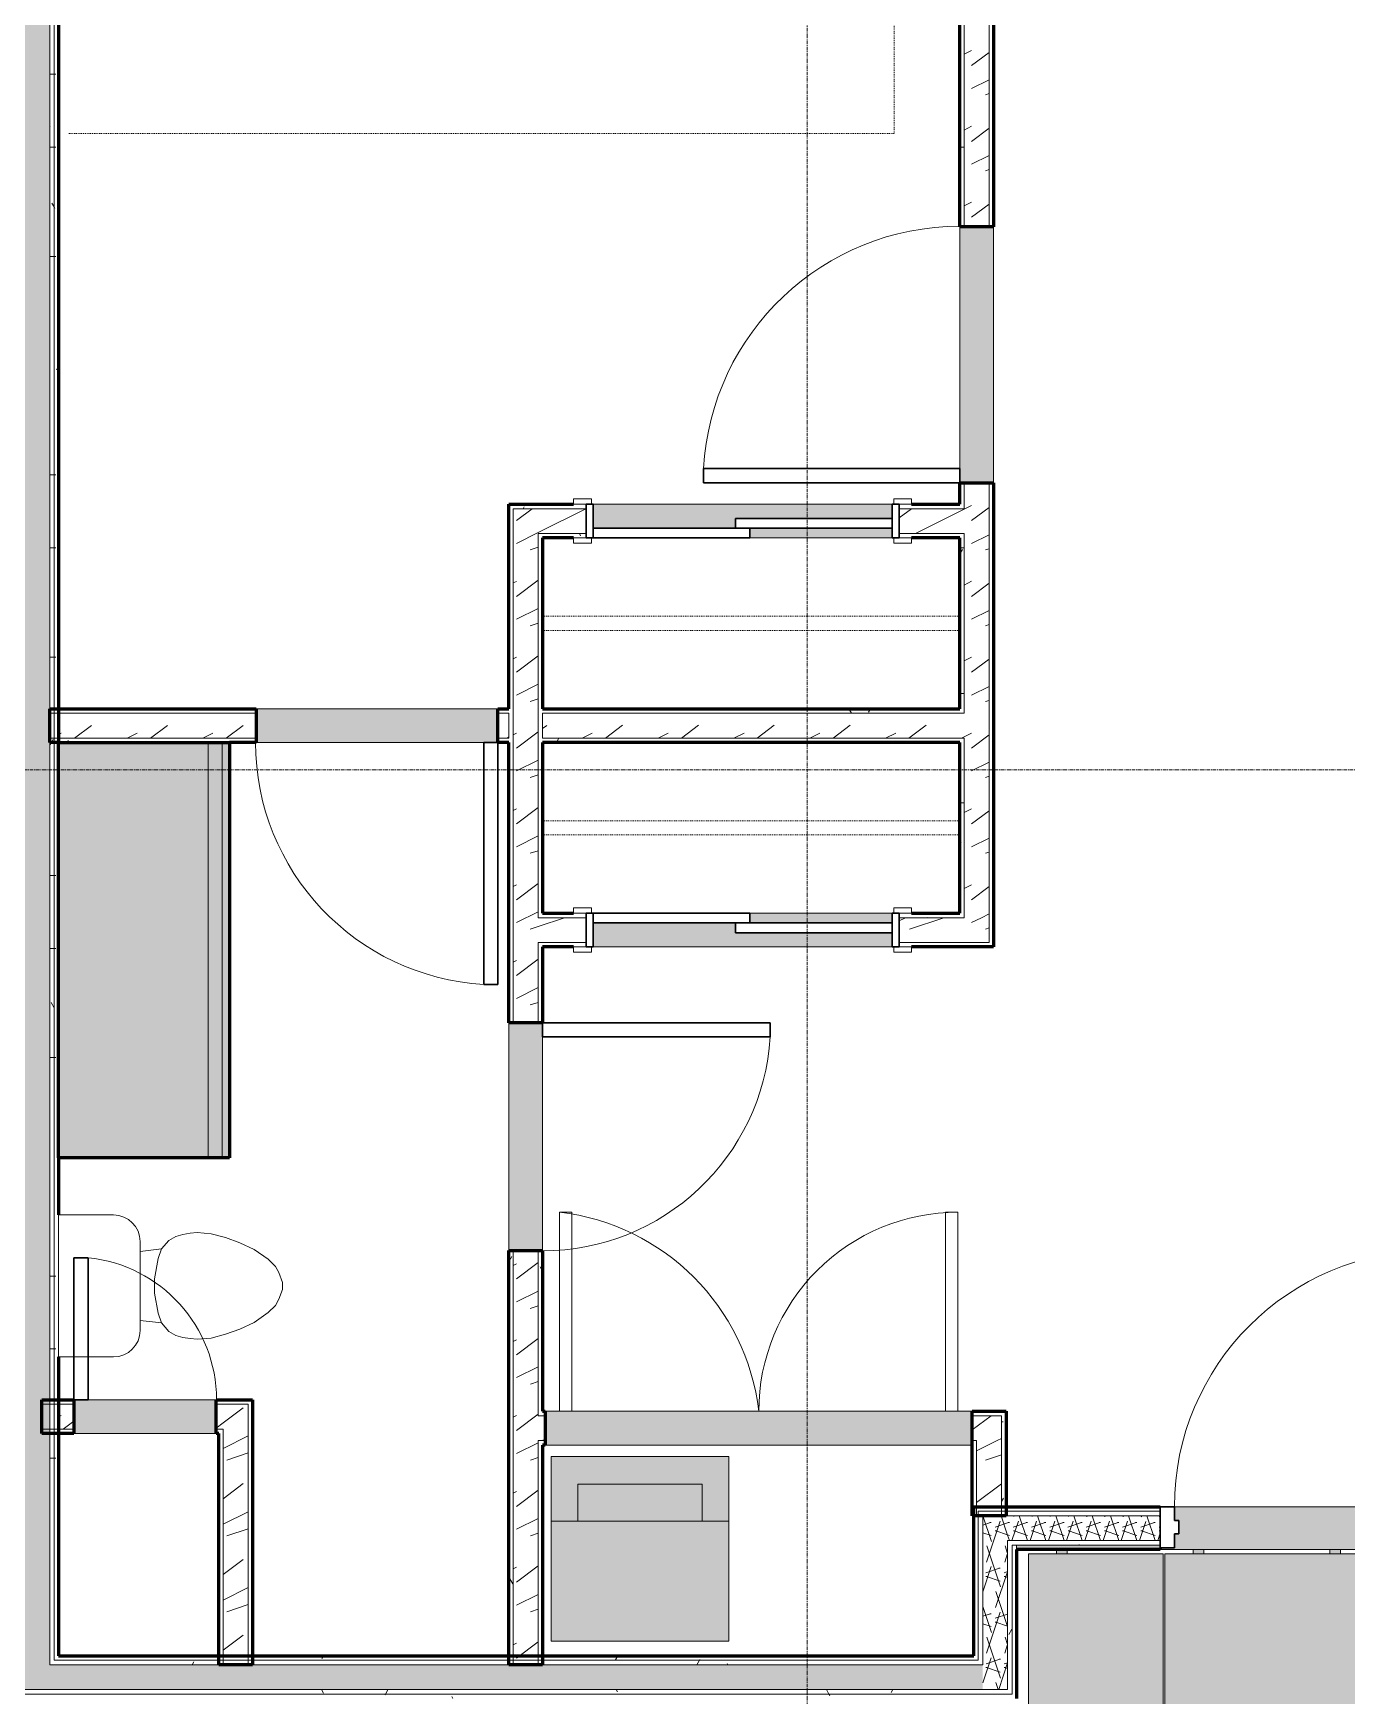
# Model space of a CAD drawing. Header units: inches. Extents: x -4061 to -1937, y 10959 to 12323.
# Drawn here: x -2936.1 to -2751.5, y 11717 to 11950.7 of the extents above; entities that cross this region are included whole.
import ezdxf

# ---------------------------------------------------------------- set-up
doc = ezdxf.new("R2010")
doc.units = ezdxf.units.IN
doc.header["$MEASUREMENT"] = 0
doc.linetypes.add('Dash', pattern=[0.25, 0.125, -0.125])
doc.linetypes.add('Grid Line 1_2_', pattern=[0.875, 0.5, -0.125, 0.125, -0.125])
for name, color, linetype, lineweight in [('0-1', 7, 'Continuous', 5), ('0-2', 250, 'Continuous', 9), ('A-CLNG', 13, 'Continuous', 18), ('A-CLNG-2', 13, 'Continuous', 5), ('A-DOOR', 31, 'Continuous', 18), ('A-DOOR-1', 250, 'Continuous', 9), ('A-DOOR-2', 50, 'Continuous', 30), ('A-DOOR-7', 31, 'Continuous', 30), ('A-DOOR-8', 31, 'Continuous', 9), ('A-DOOR-FRAM', 31, 'Continuous', 30), ('A-DOOR-FRAM-1', 50, 'Continuous', 30), ('A-WALL', 113, 'Continuous', 18), ('A-WALL-1', 8, 'Continuous', 5), ('A-WALL-2', 10, 'Continuous', 60), ('A-WALL-3', 7, 'Continuous', 18), ('A-WALL-PATT-1', 250, 'Continuous', 9), ('A-WALL-PATT-2', 55, 'Continuous', 9), ('A-WALL-PATT-6', 111, 'Continuous', 9), ('I-FURN-1', 250, 'Continuous', 9), ('I-FURN-HDLN-1', 250, 'Dash', 9), ('I-WALL', 2, 'Continuous', 18), ('I-WALL-1', 2, 'Continuous', 5), ('I-WALL-2', 2, 'Continuous', 60), ('P-SANR-FIXT-2', 250, 'Continuous', 9), ('P-SANR-FIXT-3', 53, 'Continuous', 9), ('Q-CASE-1', 53, 'Continuous', 9), ('Q-CASE-2', 10, 'Continuous', 60), ('Q-CASE-3', 250, 'Continuous', 9), ('Q-CASE-HDLN-1', 250, 'Dash', 9), ('S-BEAM', 12, 'Continuous', 9), ('S-GRID-1', 1, 'Grid Line 1_2_', 9)]:
    doc.layers.add(name, color=color, linetype=linetype, lineweight=lineweight)
pattern_1 = [(0, (0, 0), (20.48, 5.12), [0.845, -14.515, 0.845, -14.515, -81.92]), (0, (0, 0), (20.48, 5.12), [-30.72, 0.845, -29.875, 0.845, -14.515, -35.84]), (0, (0, 0), (20.48, 5.12), [-76.8, 0.845, -9.395, 0.845, -24.755]), (120, (7.68, 2.56), (-14.67405, 15.1762003), [0.845, -14.515, 0.845, -14.515, -81.92]), (120, (7.68, 2.56), (-14.67405, 15.1762003), [-30.72, 0.845, -29.875, 0.845, -14.515, -35.84]), (120, (7.68, 2.56), (-14.67405, 15.1762003), [-76.8, 0.845, -9.395, 0.845, -24.755]), (240, (10.24, 12.8), (-5.80595, -20.2962003), [0.845, -14.515, 0.845, -14.515, -81.92]), (240, (10.24, 12.8), (-5.80595, -20.2962003), [-30.72, 0.845, -29.875, 0.845, -14.515, -35.84]), (240, (10.24, 12.8), (-5.80595, -20.2962003), [-76.8, 0.845, -9.395, 0.845, -24.755])]
pattern_2 = [(216.87, (4.265, 10.662), (31.9871619, 21.32545714), [5.331, -47.981]), (206.565, (10.662, 7.464), (-10.662476, -10.6620098), [11.921, -11.921]), (198.435, (10.662, 2.132), (-21.32449365, -10.6625869), [6.744, -26.974])]
pattern_3 = [(161.57, (0.32, 0.32), (-2.560496185, -0.000537386), [0, -18.214, 2.022, 0]), (18.43, (-0.32, 0.32), (-2.560496185, 0.000537386), [0, -18.214, 2.022, 0]), (108.43, (0.32, 0.32), (1.27922091, -6.400876726), [6.07, -14.166]), (71.57, (-0.32, 0.32), (1.27922091, 6.400876726), [6.07, -14.166])]

# ---------------------------------------------------------------- blocks, each defined once
blk = doc.blocks.new('Single-Flush - 32_ x 84_-1372863-ENLARGED RCP - 2ND FLOOR PLAN - EAST')
at = {"layer": 'A-DOOR-1'}
blk.add_arc((16, -2.37), 32.07, 180, 266.4241, dxfattribs=at)
at = {"layer": 'A-DOOR-2'}
for p, q in [((14, -2.37), (14, -34.38)), ((16, -2.37), (14, -2.37)), ((16, -2.37), (16, -34.38)), ((16, -34.38), (14, -34.38))]:
    blk.add_line(p, q, dxfattribs=at)
blk = doc.blocks.new('Single-Flush - 36_ x 84_-1372824-ENLARGED RCP - 2ND FLOOR PLAN - EAST')
at = {"layer": 'A-DOOR-1'}
blk.add_arc((18, -2.37), 36.07, 180, 266.8211, dxfattribs=at)
at = {"layer": 'A-DOOR-2'}
for p, q in [((16, -2.37), (16, -38.39)), ((18, -2.37), (16, -2.37)), ((18, -2.37), (18, -38.39)), ((18, -38.39), (16, -38.39))]:
    blk.add_line(p, q, dxfattribs=at)
blk = doc.blocks.new('FOLDING_SLIDING CLOSET - 42_ x 80_-1372841-ENLARGED RCP - 2ND FLOOR PLAN - EAST')
at = {"layer": 'A-DOOR-1'}
for p, q in [((-23.75, 3.25), (-21.25, 3.25)), ((-23.75, 2.5), (-23.75, 3.25)), ((-21.25, 2.5), (-23.75, 2.5)), ((-21.25, 3.25), (-21.25, 2.5)), ((21.25, 3.25), (23.75, 3.25)), ((21.25, 2.5), (21.25, 3.25)), ((23.75, 2.5), (21.25, 2.5)), ((23.75, 3.25), (23.75, 2.5)), ((-23.75, -2.25), (-21.25, -2.25)), ((-23.75, -3), (-23.75, -2.25)), ((-21.25, -2.25), (-21.25, -3)), ((21.25, -2.25), (23.75, -2.25)), ((21.25, -3), (21.25, -2.25)), ((23.75, -2.25), (23.75, -3)), ((-21.25, -3), (-23.75, -3)), ((23.75, -3), (21.25, -3))]:
    blk.add_line(p, q, dxfattribs=at)
at = {"layer": 'A-DOOR-2'}
for p, q in [((-1, 0.5), (21, 0.5)), ((-1, -0.88), (-1, 0.5)), ((21, 0.5), (21, -0.88)), ((-21, -0.88), (1, -0.88)), ((-21, -2.25), (-21, -0.88)), ((1, -2.25), (-21, -2.25)), ((21, -0.88), (-1, -0.88)), ((1, -0.88), (1, -2.25))]:
    blk.add_line(p, q, dxfattribs=at)
at = {"layer": 'A-DOOR-FRAM-1'}
for p, q in [((-22, 2.5), (-21, 2.5)), ((-22, -2.25), (-22, 2.5)), ((-21, 2.5), (-21, -2.25)), ((21, 2.5), (22, 2.5)), ((21, -2.25), (21, 2.5)), ((22, 2.5), (22, -2.25)), ((-21, -2.25), (-22, -2.25)), ((22, -2.25), (21, -2.25))]:
    blk.add_line(p, q, dxfattribs=at)
blk = doc.blocks.new('OD_CW_Closet - OD_CW_Closet-2123065-ENLARGED RCP - 2ND FLOOR PLAN - EAST')
at = {"layer": 'Q-CASE-HDLN-1'}
for p, q in [((30.25, 24), (10.25, 24)), ((0.74, 13), (59.38, 13)), ((0.74, 11), (59.38, 11))]:
    blk.add_line(p, q, dxfattribs=at)
blk = doc.blocks.new('OD_CW_Closet - OD_CW_Closet-V8-ENLARGED RCP - 2ND FLOOR PLAN - EAST')
at = {"layer": 'Q-CASE-HDLN-1'}
for p, q in [((0.74, 13), (59.38, 13)), ((0.74, 11), (59.38, 11)), ((10.25, 0), (30.25, 0))]:
    blk.add_line(p, q, dxfattribs=at)
blk = doc.blocks.new('FOLDING_SLIDING CLOSET - 42_ x 80_-1372832-ENLARGED RCP - 2ND FLOOR PLAN - EAST')
at = {"layer": 'A-DOOR-1'}
for p, q in [((-21.25, 3), (-23.75, 3)), ((-23.75, 3), (-23.75, 2.25)), ((-21.25, 2.25), (-21.25, 3)), ((23.75, 3), (21.25, 3)), ((21.25, 3), (21.25, 2.25)), ((23.75, 2.25), (23.75, 3)), ((-23.75, 2.25), (-21.25, 2.25)), ((21.25, 2.25), (23.75, 2.25)), ((-21.25, -2.5), (-23.75, -2.5)), ((-23.75, -2.5), (-23.75, -3.25)), ((-23.75, -3.25), (-21.25, -3.25)), ((-21.25, -3.25), (-21.25, -2.5)), ((23.75, -2.5), (21.25, -2.5)), ((21.25, -2.5), (21.25, -3.25)), ((21.25, -3.25), (23.75, -3.25)), ((23.75, -3.25), (23.75, -2.5))]:
    blk.add_line(p, q, dxfattribs=at)
at = {"layer": 'A-DOOR-2'}
for p, q in [((1, 2.25), (-21, 2.25)), ((-21, 2.25), (-21, 0.88)), ((-21, 0.88), (1, 0.88)), ((21, 0.88), (-1, 0.88)), ((-1, 0.88), (-1, -0.5)), ((1, 0.88), (1, 2.25)), ((21, -0.5), (21, 0.88)), ((-1, -0.5), (21, -0.5))]:
    blk.add_line(p, q, dxfattribs=at)
at = {"layer": 'A-DOOR-FRAM-1'}
for p, q in [((-21, 2.25), (-22, 2.25)), ((-22, 2.25), (-22, -2.5)), ((-21, -2.5), (-21, 2.25)), ((21, 2.25), (21, -2.5)), ((22, 2.25), (21, 2.25)), ((22, -2.5), (22, 2.25)), ((-22, -2.5), (-21, -2.5)), ((21, -2.5), (22, -2.5))]:
    blk.add_line(p, q, dxfattribs=at)
blk = doc.blocks.new('Bed-Standard - King 78_ x 80_-1242963-ENLARGED RCP - 2ND FLOOR PLAN - EAST')
at = {"layer": 'I-FURN-1'}
for p, q in [((49.69, 38.2), (-28.31, 38.2)), ((-28.31, 38.2), (-28.31, -41.8)), ((49.69, -41.8), (49.69, 38.2)), ((-25.31, 36.2), (-25.31, 24.2)), ((-25.31, 36.2), (46.69, 36.2)), ((46.69, 36.2), (46.69, 24.2)), ((49.69, 24.2), (-28.31, 17.63)), ((-25.31, 24.2), (46.69, 24.2)), ((-28.31, -41.8), (49.69, -41.8))]:
    blk.add_line(p, q, dxfattribs=at)
at = {"layer": 'I-FURN-HDLN-1'}
for p, q in [((-64.31, 38.2), (-64.31, -77.8)), ((73.69, -77.8), (73.69, 38.2)), ((-64.31, -77.8), (73.69, -77.8))]:
    blk.add_line(p, q, dxfattribs=at)
blk = doc.blocks.new('Stacked Washer and Dryer - 26_x25_ - Private-1352637-ENLARGED RCP - 2ND FLOOR PLAN - EAST')
at = {"layer": 'P-SANR-FIXT-3'}
blk.add_hatch(color=256, dxfattribs=at).paths.add_polyline_path([(0, 12.5), (0, -12.5), (26, -12.5), (26, 12.5)], flags=0)
at = {"layer": 'P-SANR-FIXT-2'}
for p, q in [((26, 12.5), (0, 12.5)), ((0, -12.5), (0, 12.5)), ((16.90625, 12.5), (16.90625, -12.5)), ((26, 12.5), (26, -12.5)), ((16.90625, 8.75), (22.09375, 8.75)), ((22.09375, 8.75), (22.09375, -8.75)), ((22.09375, -8.75), (16.90625, -8.75)), ((0, -12.5), (26, -12.5))]:
    blk.add_line(p, q, dxfattribs=at)
blk = doc.blocks.new('Flush-Double-Door-Adj_swing-w_handle_2100 - 2_-4_ x 7_-0_-2083298-ENLARGED RCP - 2ND FLOOR PLAN - EAST')
at = {"layer": 'A-DOOR-1'}
for p, q in [((-26.25, -2.37), (-28, -2.37)), ((-28, -2.37), (-28, -30.37)), ((-26.25, -30.37), (-26.25, -2.37)), ((26.25, -2.37), (28, -2.37)), ((26.25, -30.37), (26.25, -2.37)), ((28, -2.37), (28, -30.37)), ((-28, -30.37), (-26.25, -30.37)), ((28, -30.37), (26.25, -30.37))]:
    blk.add_line(p, q, dxfattribs=at)
for centre, radius, start, end in [((-28, -2.37), 28, 270, 0), ((31.72, 1.35), 31.94, 186.6904, 263.3096)]:
    blk.add_arc(centre, radius, start, end, dxfattribs=at)
blk = doc.blocks.new('Toilet-Domestic-3D - Toilet-Domestic-3D-1372870-ENLARGED RCP - 2ND FLOOR PLAN - EAST')
at = {"layer": 'P-SANR-FIXT-2'}
for p, q in [((-1.87, 11.5), (-0.5, 12)), ((-0.5, 12), (0.5, 12)), ((0.5, 12), (1.87, 11.5)), ((-5.13, 8), (-3.74, 10)), ((-3.74, 10), (-2.74, 11)), ((-2.74, 11), (-1.87, 11.5)), ((1.87, 11.5), (2.74, 11)), ((2.74, 11), (3.74, 10)), ((3.74, 10), (5.13, 8)), ((-6.06, 6), (-5.13, 8)), ((5.13, 8), (6.06, 6)), ((-6.79, 4), (-6.06, 6)), ((6.06, 6), (6.79, 4)), ((-7.33, 1.99), (-6.79, 4)), ((6.79, 4), (7.33, 1.99)), ((-7.5, 0), (-7.33, 1.99)), ((7.33, 1.99), (7.5, 0)), ((-7.41, -1), (-7.5, 0)), ((-7.24, -2), (-7.41, -1)), ((-6.97, -3), (-7.24, -2)), ((7.24, -2), (6.97, -3)), ((7.41, -1), (7.24, -2)), ((7.5, 0), (7.41, -1)), ((-6.4, -4), (-6.97, -3)), ((-5.21, -5), (-6.4, -4)), ((6.4, -4), (5.21, -5)), ((6.97, -3), (6.4, -4)), ((-3.84, -5.5), (-5.21, -5)), ((-4.86, -8.02), (-5.21, -5)), ((-1, -6), (-3.84, -5.5)), ((1, -6), (-1, -6)), ((3.84, -5.5), (1, -6)), ((5.21, -5), (3.84, -5.5)), ((4.86, -8.02), (5.21, -5)), ((6.25, -8.02), (-6.25, -8.02)), ((-9.98, -11.75), (-9.98, -19.48)), ((9.98, -19.48), (9.98, -11.75)), ((-9.98, -19.48), (9.98, -19.48))]:
    blk.add_line(p, q, dxfattribs=at)
for centre, start, end in [((-6.25, -11.75), 90, 180), ((6.25, -11.75), 0, 90)]:
    blk.add_arc(centre, 3.73, start, end, dxfattribs=at)
blk = doc.blocks.new('OD_CW_Base Cabinet - OD_CW_Base Cabinet-1913600-ENLARGED RCP - 2ND FLOOR PLAN - EAST')
at = {"layer": 'Q-CASE-1'}
for points in [[(3.78, -1), (59.14, -1), (59.14, 0), (0.74, 0), (0.74, -1), (0.99, -1)], [(23.98, -3), (59.14, -3), (59.14, -1), (0.74, -1), (0.74, -3), (8.65, -3)], [(59.14, -24), (59.14, -3), (0.74, -3), (0.74, -24), (54.64, -24)]]:
    blk.add_hatch(color=256, dxfattribs=at).paths.add_polyline_path(points, flags=0)
at = {"layer": 'Q-CASE-2'}
for p, q in [((0.74, -24), (0.74, 0)), ((0.74, 0), (59.14, 0)), ((59.14, 0), (59.14, -24)), ((59.14, -24), (0.74, -24))]:
    blk.add_line(p, q, dxfattribs=at)
at = {"layer": 'Q-CASE-3'}
for p, q in [((0.74, 0), (0.74, -1)), ((59.14, 0), (0.74, 0)), ((59.14, -1), (0.74, -1)), ((0.74, -1), (0.74, -3)), ((59.14, -1), (0.74, -1)), ((59.14, -1), (59.14, 0)), ((59.14, -3), (59.14, -1)), ((0.74, -3), (0.74, -24)), ((59.14, -3), (0.74, -3)), ((59.14, -24), (59.14, -3)), ((59.14, -24), (0.74, -24))]:
    blk.add_line(p, q, dxfattribs=at)
blk = doc.blocks.new('Single-Flush - CLOSET-1720256-ENLARGED RCP - 2ND FLOOR PLAN - EAST')
at = {"layer": 'A-DOOR-1'}
blk.add_arc((10, -2.37), 20.07, 180, 264.2799, dxfattribs=at)
at = {"layer": 'A-DOOR-2'}
for p, q in [((8, -2.37), (8, -22.34)), ((10, -2.37), (8, -2.37)), ((10, -2.37), (10, -22.34)), ((10, -22.34), (8, -22.34))]:
    blk.add_line(p, q, dxfattribs=at)
blk = doc.blocks.new('Single-Flush - 34_ x 84_-1372834-ENLARGED RCP - 2ND FLOOR PLAN - EAST')
at = {"layer": 'A-DOOR-1'}
blk.add_arc((17, -2.37), 34.07, 180, 266.6343, dxfattribs=at)
at = {"layer": 'A-DOOR-2'}
for p, q in [((15, -2.37), (15, -36.38)), ((17, -2.37), (15, -2.37)), ((17, -2.37), (17, -36.38)), ((17, -36.38), (15, -36.38))]:
    blk.add_line(p, q, dxfattribs=at)
blk = doc.blocks.new('CTR - 1st Phase - Unit Layouts_rvt-1-ENLARGED RCP - 2ND FLOOR PLAN - EAST')
at = {"layer": 'A-WALL-1'}
for points in [[(-2801.12, 11887.54), (-2801.12, 11923.54), (-2805.87, 11923.54), (-2805.87, 11887.54), (-2801.75, 11887.54)], [(-2870.77, 11851.04), (-2870.77, 11855.79), (-2904.77, 11855.79), (-2904.77, 11851.04), (-2890.38, 11851.04)], [(-2869.26, 11779.64), (-2864.51, 11779.64), (-2864.51, 11811.64), (-2869.26, 11811.64), (-2869.26, 11783.79)], [(-2910.39, 11753.89), (-2910.39, 11758.64), (-2930.39, 11758.64), (-2930.39, 11753.89), (-2910.45, 11753.89)], [(-2864.12, 11752.26), (-2804.12, 11752.26), (-2804.12, 11757.01), (-2864.12, 11757.01), (-2864.12, 11752.89)]]:
    blk.add_hatch(color=256, dxfattribs=at).paths.add_polyline_path(points, flags=0)
h = blk.add_hatch(color=256, dxfattribs=at)
h.paths.add_polyline_path([(-2835.39, 11879.79), (-2815.39, 11879.79), (-2815.39, 11881.16), (-2835.39, 11881.16)], flags=0)
h.paths.add_polyline_path([(-2857.39, 11881.16), (-2837.39, 11881.16), (-2837.39, 11882.54), (-2815.39, 11882.54), (-2815.39, 11884.54), (-2857.39, 11884.54)], flags=0)
h = blk.add_hatch(color=256, dxfattribs=at)
h.paths.add_polyline_path([(-2815.39, 11822.29), (-2815.39, 11824.29), (-2837.39, 11824.29), (-2837.39, 11825.66), (-2857.39, 11825.66), (-2857.39, 11822.29)], flags=0)
h.paths.add_polyline_path([(-2815.39, 11825.66), (-2815.39, 11827.04), (-2835.39, 11827.04), (-2835.39, 11825.66)], flags=0)
at = {"layer": 'A-WALL-PATT-1'}
h = blk.add_hatch(dxfattribs=at)
h.set_pattern_fill('FP_1', color=256, style=0, pattern_type=2)
h.set_pattern_definition(pattern_1)
h.paths.add_polyline_path([(-2805.25, 11827.04), (-2805.25, 11851.66), (-2805.87, 11851.66), (-2805.87, 11827.04)], flags=0)
h.paths.add_polyline_path([(-2805.87, 11855.16), (-2805.25, 11855.16), (-2805.25, 11880.41), (-2805.87, 11880.41), (-2805.87, 11855.79)], flags=0)
h.paths.add_polyline_path([(-2805.25, 11883.91), (-2805.25, 11887.54), (-2805.87, 11887.54), (-2805.87, 11883.91)], flags=0)
h.paths.add_polyline_path([(-2805.25, 11923.54), (-2805.25, 12110.34), (-2805.87, 12110.34), (-2805.87, 11923.54)], flags=0)
h = blk.add_hatch(dxfattribs=at)
h.set_pattern_fill('FP_1', color=256, style=0, pattern_type=2)
h.set_pattern_definition(pattern_1)
h.paths.add_polyline_path([(-2801.12, 11822.91), (-2801.12, 11887.54), (-2801.75, 11887.54), (-2801.75, 11822.91)], flags=0)
h.paths.add_polyline_path([(-2801.12, 11923.54), (-2801.12, 12110.34), (-2801.75, 12110.34), (-2801.75, 11923.54)], flags=0)
h = blk.add_hatch(dxfattribs=at)
h.set_pattern_fill('FP_1', color=256, style=0, pattern_type=2)
h.set_pattern_definition(pattern_1)
h.paths.add_polyline_path([(-2869.25, 11722.64), (-2868.64, 11722.64), (-2868.64, 11779.64), (-2869.26, 11779.64), (-2869.26, 11722.64)], flags=0)
h.paths.add_polyline_path([(-2868.64, 11811.64), (-2868.64, 11884.54), (-2869.26, 11884.54), (-2869.26, 11811.64)], flags=0)
h = blk.add_hatch(dxfattribs=at)
h.set_pattern_fill('FP_1', color=256, style=0, pattern_type=2)
h.set_pattern_definition(pattern_1)
h.paths.add_polyline_path([(-2814.39, 11883.91), (-2805.87, 11883.91), (-2805.87, 11884.54), (-2814.39, 11884.54)], flags=0)
h.paths.add_polyline_path([(-2858.39, 11883.91), (-2858.39, 11884.54), (-2868.64, 11884.54), (-2868.64, 11883.91), (-2859.73, 11883.91)], flags=0)
h = blk.add_hatch(dxfattribs=at)
h.set_pattern_fill('FP_1', color=256, style=0, pattern_type=2)
h.set_pattern_definition(pattern_1)
h.paths.add_polyline_path([(-2865.11, 11722.64), (-2864.51, 11722.64), (-2864.51, 11752.89), (-2865.14, 11752.89), (-2865.14, 11722.64)], flags=0)
h.paths.add_polyline_path([(-2864.51, 11756.39), (-2864.51, 11779.64), (-2865.14, 11779.64), (-2865.14, 11756.39)], flags=0)
h.paths.add_polyline_path([(-2865.14, 11811.64), (-2864.51, 11811.64), (-2864.51, 11822.91), (-2865.14, 11822.91), (-2865.14, 11812.45)], flags=0)
h.paths.add_polyline_path([(-2865.14, 11826.41), (-2864.51, 11826.41), (-2864.51, 11880.41), (-2865.14, 11880.41), (-2865.14, 11850.04)], flags=0)
h = blk.add_hatch(dxfattribs=at)
h.set_pattern_fill('FP_1', color=256, style=0, pattern_type=2)
h.set_pattern_definition(pattern_1)
h.paths.add_polyline_path([(-2814.39, 11879.79), (-2805.87, 11879.79), (-2805.89, 11880.41), (-2814.39, 11880.41)], flags=0)
h.paths.add_polyline_path([(-2859.73, 11879.79), (-2858.39, 11879.79), (-2858.39, 11880.41), (-2864.51, 11880.41), (-2864.51, 11879.79), (-2860.14, 11879.79)], flags=0)
h = blk.add_hatch(dxfattribs=at)
h.set_pattern_fill('FP_1', color=256, style=0, pattern_type=2)
h.set_pattern_definition(pattern_1)
h.paths.add_polyline_path([(-2864.51, 11855.16), (-2805.87, 11855.16), (-2805.87, 11855.79), (-2864.51, 11855.79)], flags=0)
h.paths.add_polyline_path([(-2870.77, 11855.16), (-2869.26, 11855.16), (-2869.26, 11855.79), (-2870.77, 11855.79)], flags=0)
h.paths.add_polyline_path([(-2904.77, 11855.16), (-2904.77, 11855.79), (-2932.52, 11855.79), (-2932.52, 11855.16), (-2909.52, 11855.16)], flags=0)
h = blk.add_hatch(dxfattribs=at)
h.set_pattern_fill('FP_1', color=256, style=0, pattern_type=2)
h.set_pattern_definition(pattern_1)
h.paths.add_polyline_path([(-2859.73, 11851.04), (-2805.87, 11851.04), (-2805.87, 11851.66), (-2864.51, 11851.66), (-2864.51, 11851.04)], flags=0)
h.paths.add_polyline_path([(-2869.26, 11851.04), (-2869.26, 11851.66), (-2870.77, 11851.66), (-2870.77, 11851.04)], flags=0)
h.paths.add_polyline_path([(-2908.52, 11851.04), (-2904.77, 11851.04), (-2904.77, 11851.66), (-2932.52, 11851.66), (-2932.52, 11851.04), (-2909.52, 11851.04)], flags=0)
h = blk.add_hatch(dxfattribs=at)
h.set_pattern_fill('FP_1', color=256, style=0, pattern_type=2)
h.set_pattern_definition(pattern_1)
h.paths.add_polyline_path([(-2805.87, 11826.41), (-2805.25, 11826.41), (-2805.25, 11827.04), (-2814.39, 11827.04), (-2814.39, 11826.41), (-2812.64, 11826.41)], flags=0)
h.paths.add_polyline_path([(-2858.39, 11826.41), (-2858.39, 11827.04), (-2864.51, 11827.04), (-2864.51, 11826.41), (-2859.73, 11826.41)], flags=0)
h = blk.add_hatch(dxfattribs=at)
h.set_pattern_fill('FP_1', color=256, style=0, pattern_type=2)
h.set_pattern_definition(pattern_1)
h.paths.add_polyline_path([(-2812.64, 11822.29), (-2801.12, 11822.29), (-2801.12, 11822.91), (-2814.39, 11822.91), (-2814.39, 11822.29)], flags=0)
h.paths.add_polyline_path([(-2858.39, 11822.29), (-2858.39, 11822.91), (-2864.51, 11822.91), (-2864.51, 11822.29), (-2859.73, 11822.29)], flags=0)
h = blk.add_hatch(dxfattribs=at)
h.set_pattern_fill('FP_1', color=256, style=0, pattern_type=2)
h.set_pattern_definition(pattern_1)
h.paths.add_polyline_path([(-2800, 11742.34), (-2799.37, 11742.34), (-2799.37, 11756.39), (-2800, 11756.39), (-2800, 11752.26)], flags=0)
h = blk.add_hatch(dxfattribs=at)
h.set_pattern_fill('FP_1', color=256, style=0, pattern_type=2)
h.set_pattern_definition(pattern_1)
h.paths.add_polyline_path([(-2909.39, 11722.64), (-2909.39, 11754.51), (-2910.01, 11754.51), (-2910.01, 11722.64), (-2909.41, 11722.64)], flags=0)
at = {"layer": 'A-WALL-PATT-2'}
h = blk.add_hatch(dxfattribs=at)
h.set_pattern_fill('FP_2', color=256, style=0, pattern_type=2)
h.set_pattern_definition(pattern_2)
h.paths.add_polyline_path([(-2805.23, 11826.41), (-2801.75, 11826.41), (-2801.75, 11887.54), (-2805.25, 11887.54), (-2805.25, 11826.41)], flags=0)
h.paths.add_polyline_path([(-2801.75, 11923.54), (-2801.75, 12110.34), (-2805.25, 12110.34), (-2805.25, 11923.54)], flags=0)
h = blk.add_hatch(dxfattribs=at)
h.set_pattern_fill('FP_2', color=256, style=0, pattern_type=2)
h.set_pattern_definition(pattern_2)
h.paths.add_polyline_path([(-2865.14, 11721.39), (-2865.14, 11779.64), (-2868.64, 11779.64), (-2868.64, 11721.39)], flags=0)
h.paths.add_polyline_path([(-2868.64, 11811.64), (-2865.14, 11811.64), (-2865.14, 11883.91), (-2868.64, 11883.91), (-2868.64, 11812.45)], flags=0)
h = blk.add_hatch(dxfattribs=at)
h.set_pattern_fill('FP_2', color=256, style=0, pattern_type=2)
h.set_pattern_definition(pattern_2)
h.paths.add_polyline_path([(-2805.25, 11880.41), (-2805.25, 11883.91), (-2814.39, 11883.91), (-2814.39, 11880.41), (-2805.87, 11880.41)], flags=0)
h.paths.add_polyline_path([(-2858.39, 11880.41), (-2858.39, 11883.91), (-2865.14, 11883.91), (-2865.14, 11880.41), (-2859.73, 11880.41)], flags=0)
h = blk.add_hatch(dxfattribs=at)
h.set_pattern_fill('FP_2', color=256, style=0, pattern_type=2)
h.set_pattern_definition(pattern_2)
h.paths.add_polyline_path([(-2805.87, 11851.66), (-2805.25, 11851.66), (-2805.25, 11855.16), (-2864.51, 11855.16), (-2864.51, 11851.66), (-2829.07, 11851.66)], flags=0)
h.paths.add_polyline_path([(-2870.77, 11851.66), (-2869.26, 11851.66), (-2869.26, 11855.16), (-2870.77, 11855.16)], flags=0)
h.paths.add_polyline_path([(-2921.04, 11851.66), (-2904.77, 11851.66), (-2904.77, 11855.16), (-2932.52, 11855.16), (-2932.52, 11851.66), (-2930.9, 11851.66)], flags=0)
h = blk.add_hatch(dxfattribs=at)
h.set_pattern_fill('FP_2', color=256, style=0, pattern_type=2)
h.set_pattern_definition(pattern_2)
h.paths.add_polyline_path([(-2801.75, 11822.91), (-2801.75, 11826.41), (-2814.39, 11826.41), (-2814.39, 11822.91), (-2805.25, 11822.91)], flags=0)
h.paths.add_polyline_path([(-2858.39, 11822.91), (-2858.39, 11826.41), (-2865.14, 11826.41), (-2865.14, 11822.91), (-2859.73, 11822.91)], flags=0)
h = blk.add_hatch(dxfattribs=at)
h.set_pattern_fill('FP_2', color=256, style=0, pattern_type=2)
h.set_pattern_definition(pattern_2)
h.paths.add_polyline_path([(-2910.01, 11754.51), (-2909.39, 11754.51), (-2909.39, 11758.01), (-2910.39, 11758.01), (-2910.39, 11754.51)], flags=0)
h.paths.add_polyline_path([(-2932.19, 11754.51), (-2930.39, 11754.51), (-2930.39, 11758.01), (-2932.52, 11758.01), (-2932.52, 11754.51)], flags=0)
h = blk.add_hatch(dxfattribs=at)
h.set_pattern_fill('FP_2', color=256, style=0, pattern_type=2)
h.set_pattern_definition(pattern_2)
h.paths.add_polyline_path([(-2909.39, 11721.39), (-2905.89, 11721.39), (-2905.89, 11758.01), (-2909.39, 11758.01), (-2909.39, 11726.36)], flags=0)
h = blk.add_hatch(dxfattribs=at)
h.set_pattern_fill('FP_2', color=256, style=0, pattern_type=2)
h.set_pattern_definition(pattern_2)
h.paths.add_polyline_path([(-2864.61, 11752.89), (-2864.12, 11752.89), (-2864.12, 11756.39), (-2865.14, 11756.39), (-2865.14, 11752.89)], flags=0)
h.paths.add_polyline_path([(-2802.65, 11752.89), (-2800, 11752.89), (-2800, 11756.39), (-2804.12, 11756.39), (-2804.12, 11752.89), (-2803.5, 11752.89)], flags=0)
h = blk.add_hatch(dxfattribs=at)
h.set_pattern_fill('FP_2', color=256, style=0, pattern_type=2)
h.set_pattern_definition(pattern_2)
h.paths.add_polyline_path([(-2800, 11742.34), (-2800, 11752.89), (-2803.5, 11752.89), (-2803.5, 11742.34), (-2802.65, 11742.34)], flags=0)
at = {"layer": 'A-WALL-2'}
for p, q in [((-2805.87, 11923.54), (-2805.87, 12110.34)), ((-2801.12, 12110.34), (-2801.12, 11923.54)), ((-2801.12, 11923.54), (-2805.87, 11923.54)), ((-2805.87, 11884.54), (-2805.87, 11887.54)), ((-2805.87, 11887.54), (-2801.12, 11887.54)), ((-2801.12, 11887.54), (-2801.12, 11827.04)), ((-2869.26, 11855.79), (-2869.26, 11884.54)), ((-2869.26, 11884.54), (-2868.64, 11884.54)), ((-2868.64, 11884.54), (-2864.51, 11884.54)), ((-2864.51, 11884.54), (-2860.14, 11884.54)), ((-2812.64, 11884.54), (-2805.87, 11884.54)), ((-2864.51, 11879.79), (-2864.51, 11855.79)), ((-2860.14, 11879.79), (-2864.51, 11879.79)), ((-2805.87, 11879.79), (-2812.64, 11879.79)), ((-2805.87, 11855.79), (-2805.87, 11879.79)), ((-2933.77, 11855.79), (-2904.77, 11855.79)), ((-2933.77, 11851.04), (-2933.77, 11855.79)), ((-2904.77, 11855.79), (-2904.77, 11851.04)), ((-2870.77, 11855.79), (-2869.26, 11855.79)), ((-2870.77, 11851.04), (-2870.77, 11855.79)), ((-2864.51, 11855.79), (-2805.87, 11855.79)), ((-2932.52, 11851.04), (-2933.77, 11851.04)), ((-2904.77, 11851.04), (-2908.52, 11851.04)), ((-2869.26, 11851.04), (-2870.77, 11851.04)), ((-2869.26, 11811.64), (-2869.26, 11851.04)), ((-2864.51, 11851.04), (-2864.51, 11827.04)), ((-2805.87, 11851.04), (-2864.51, 11851.04)), ((-2805.87, 11827.04), (-2805.87, 11851.04)), ((-2864.51, 11827.04), (-2860.14, 11827.04)), ((-2812.64, 11827.04), (-2805.87, 11827.04)), ((-2801.12, 11827.04), (-2801.12, 11822.91)), ((-2860.14, 11822.29), (-2864.51, 11822.29)), ((-2864.51, 11822.29), (-2864.51, 11811.64)), ((-2801.12, 11822.29), (-2812.64, 11822.29)), ((-2801.12, 11822.91), (-2801.12, 11822.29)), ((-2864.51, 11811.64), (-2869.26, 11811.64)), ((-2869.26, 11721.39), (-2869.26, 11779.64)), ((-2869.26, 11779.64), (-2864.51, 11779.64)), ((-2864.51, 11779.64), (-2864.51, 11757.01)), ((-2934.9, 11753.89), (-2934.9, 11758.64)), ((-2934.9, 11758.64), (-2930.39, 11758.64)), ((-2930.39, 11758.64), (-2930.39, 11753.89)), ((-2910.39, 11753.89), (-2910.39, 11758.64)), ((-2910.39, 11758.64), (-2910.01, 11758.64)), ((-2910.01, 11758.64), (-2905.89, 11758.64)), ((-2905.89, 11758.64), (-2905.26, 11758.64)), ((-2905.26, 11758.64), (-2905.26, 11721.39)), ((-2864.51, 11757.01), (-2864.12, 11757.01)), ((-2864.12, 11757.01), (-2864.12, 11752.26)), ((-2804.12, 11752.26), (-2804.12, 11757.01)), ((-2804.12, 11757.01), (-2799.37, 11757.01)), ((-2799.37, 11757.01), (-2799.37, 11756.39)), ((-2799.37, 11756.39), (-2799.37, 11752.26)), ((-2930.39, 11753.89), (-2934.9, 11753.89)), ((-2910.01, 11753.89), (-2910.39, 11753.89)), ((-2910.01, 11721.39), (-2910.01, 11753.89)), ((-2864.51, 11752.26), (-2864.51, 11721.39)), ((-2864.12, 11752.26), (-2864.51, 11752.26)), ((-2804.12, 11742.34), (-2804.12, 11752.26)), ((-2799.37, 11752.26), (-2799.37, 11742.34)), ((-2799.37, 11742.34), (-2804.12, 11742.34)), ((-2905.26, 11721.39), (-2910.01, 11721.39)), ((-2864.51, 11721.39), (-2869.26, 11721.39))]:
    blk.add_line(p, q, dxfattribs=at)
at = {"layer": 'A-WALL-3'}
for p, q in [((-2805.25, 12110.34), (-2805.25, 11923.54)), ((-2801.75, 12110.34), (-2801.75, 11923.54)), ((-2805.87, 11923.54), (-2805.87, 11887.54)), ((-2801.12, 11887.54), (-2801.12, 11923.54)), ((-2805.25, 11887.54), (-2805.25, 11883.91)), ((-2801.75, 11887.54), (-2801.75, 11827.04)), ((-2868.64, 11811.64), (-2868.64, 11883.91)), ((-2865.14, 11883.91), (-2868.64, 11883.91)), ((-2864.51, 11883.91), (-2865.14, 11883.91)), ((-2858.39, 11883.91), (-2864.51, 11883.91)), ((-2815.39, 11884.54), (-2857.39, 11884.54)), ((-2805.87, 11883.91), (-2814.39, 11883.91)), ((-2805.87, 11883.91), (-2805.25, 11883.91)), ((-2865.14, 11826.41), (-2865.14, 11880.41)), ((-2864.51, 11880.41), (-2865.14, 11880.41)), ((-2858.39, 11880.41), (-2864.51, 11880.41)), ((-2805.87, 11880.41), (-2814.39, 11880.41)), ((-2805.87, 11880.41), (-2805.25, 11880.41)), ((-2805.25, 11880.41), (-2805.25, 11855.16)), ((-2835.39, 11879.79), (-2815.39, 11879.79)), ((-2904.77, 11855.16), (-2933.77, 11855.16)), ((-2870.77, 11855.79), (-2904.77, 11855.79)), ((-2869.26, 11855.16), (-2870.77, 11855.16)), ((-2869.26, 11851.66), (-2869.26, 11855.16)), ((-2869.26, 11855.16), (-2869.26, 11851.66)), ((-2864.51, 11855.16), (-2864.51, 11851.66)), ((-2805.87, 11855.16), (-2864.51, 11855.16)), ((-2864.51, 11851.66), (-2864.51, 11855.16)), ((-2805.87, 11855.16), (-2805.25, 11855.16)), ((-2904.77, 11851.66), (-2933.77, 11851.66)), ((-2904.77, 11851.04), (-2870.77, 11851.04)), ((-2869.26, 11851.66), (-2870.77, 11851.66)), ((-2805.87, 11851.66), (-2864.51, 11851.66)), ((-2805.87, 11851.66), (-2805.25, 11851.66)), ((-2805.25, 11851.66), (-2805.25, 11827.04)), ((-2864.51, 11826.41), (-2865.14, 11826.41)), ((-2864.51, 11826.41), (-2858.39, 11826.41)), ((-2815.39, 11827.04), (-2835.39, 11827.04)), ((-2814.39, 11826.41), (-2805.25, 11826.41)), ((-2805.25, 11826.41), (-2805.25, 11827.04)), ((-2801.75, 11826.41), (-2801.75, 11827.04)), ((-2801.75, 11822.91), (-2801.75, 11826.41)), ((-2864.51, 11822.91), (-2865.14, 11822.91)), ((-2865.14, 11811.64), (-2865.14, 11822.91)), ((-2864.51, 11822.91), (-2858.39, 11822.91)), ((-2857.39, 11822.29), (-2815.39, 11822.29)), ((-2814.39, 11822.91), (-2801.75, 11822.91)), ((-2869.26, 11811.64), (-2869.26, 11779.64)), ((-2864.51, 11779.64), (-2864.51, 11811.64)), ((-2868.64, 11721.39), (-2868.64, 11779.64)), ((-2865.14, 11756.39), (-2865.14, 11779.64)), ((-2910.39, 11758.64), (-2930.39, 11758.64)), ((-2934.9, 11758.01), (-2930.39, 11758.01)), ((-2910.39, 11758.01), (-2910.01, 11758.01)), ((-2909.39, 11758.01), (-2910.01, 11758.01)), ((-2905.89, 11758.01), (-2909.39, 11758.01)), ((-2905.89, 11721.39), (-2905.89, 11758.01)), ((-2864.51, 11756.39), (-2865.14, 11756.39)), ((-2864.51, 11756.39), (-2864.12, 11756.39)), ((-2804.12, 11757.01), (-2864.12, 11757.01)), ((-2804.12, 11756.39), (-2800, 11756.39)), ((-2800, 11752.89), (-2800, 11756.39)), ((-2934.9, 11754.51), (-2930.39, 11754.51)), ((-2930.39, 11753.89), (-2910.39, 11753.89)), ((-2910.39, 11754.51), (-2910.01, 11754.51)), ((-2909.39, 11754.51), (-2910.01, 11754.51)), ((-2909.39, 11721.39), (-2909.39, 11754.51)), ((-2865.14, 11721.39), (-2865.14, 11752.89)), ((-2864.51, 11752.89), (-2865.14, 11752.89)), ((-2864.51, 11752.89), (-2864.12, 11752.89)), ((-2864.12, 11752.26), (-2804.12, 11752.26)), ((-2804.12, 11752.89), (-2803.5, 11752.89)), ((-2803.5, 11752.26), (-2803.5, 11752.89)), ((-2803.5, 11742.34), (-2803.5, 11752.26)), ((-2800, 11752.26), (-2800, 11752.89)), ((-2800, 11742.34), (-2800, 11752.26))]:
    blk.add_line(p, q, dxfattribs=at)
at = {"layer": '0-2'}
for name, p, rotation in [('Bed-Standard - King 78_ x 80_-1242963-ENLARGED RCP - 2ND FLOOR PLAN - EAST', (-2892.88, 12000.98), 89.99999999996696), ('Single-Flush - 36_ x 84_-1372824-ENLARGED RCP - 2ND FLOOR PLAN - EAST', (-2803.5, 11905.54), 269.9999999999209), ('OD_CW_Closet - OD_CW_Closet-V8-ENLARGED RCP - 2ND FLOOR PLAN - EAST', (-2805.14, 11879.79), 180), ('OD_CW_Base Cabinet - OD_CW_Base Cabinet-1913600-ENLARGED RCP - 2ND FLOOR PLAN - EAST', (-2908.52, 11851.78), 269.9999999999347), ('OD_CW_Closet - OD_CW_Closet-2123065-ENLARGED RCP - 2ND FLOOR PLAN - EAST', (-2805.14, 11851.04), 180), ('Single-Flush - 32_ x 84_-1372863-ENLARGED RCP - 2ND FLOOR PLAN - EAST', (-2866.89, 11795.64), 89.99999999991644), ('Toilet-Domestic-3D - Toilet-Domestic-3D-1372870-ENLARGED RCP - 2ND FLOOR PLAN - EAST', (-2913.05, 11774.64), 269.9999999999441), ('Flush-Double-Door-Adj_swing-w_handle_2100 - 2_-4_ x 7_-0_-2083298-ENLARGED RCP - 2ND FLOOR PLAN - EAST', (-2834.12, 11754.64), 180), ('Single-Flush - CLOSET-1720256-ENLARGED RCP - 2ND FLOOR PLAN - EAST', (-2920.39, 11756.26), 180), ('Stacked Washer and Dryer - 26_x25_ - Private-1352637-ENLARGED RCP - 2ND FLOOR PLAN - EAST', (-2850.82, 11724.68), 90.0000000000149)]:
    blk.add_blockref(name, p, dxfattribs=dict(at, rotation=rotation))
for name, p in [('FOLDING_SLIDING CLOSET - 42_ x 80_-1372841-ENLARGED RCP - 2ND FLOOR PLAN - EAST', (-2836.39, 11882.04)), ('Single-Flush - 34_ x 84_-1372834-ENLARGED RCP - 2ND FLOOR PLAN - EAST', (-2887.77, 11853.41)), ('FOLDING_SLIDING CLOSET - 42_ x 80_-1372832-ENLARGED RCP - 2ND FLOOR PLAN - EAST', (-2836.39, 11824.79))]:
    blk.add_blockref(name, p, dxfattribs=at)
blk = doc.blocks.new('CTR - 1st Phase - Shell_rvt-1-ENLARGED RCP - 2ND FLOOR PLAN - EAST')
at = {"layer": 'S-GRID-1'}
for p, q in [((-2827.32, 10958.72), (-2827.32, 12290.35)), ((-1936.83, 11847.19), (-4027.88, 11847.19))]:
    blk.add_line(p, q, dxfattribs=at)
blk = doc.blocks.new('Dimension Lumber - 2x10-V41-ENLARGED RCP - 2ND FLOOR PLAN - EAST')
at = {"layer": 'S-BEAM'}
h = blk.add_hatch(color=256, dxfattribs=at)
h.paths.add_polyline_path([(44.12, 0.75), (20.07, 0.75), (20.07, -0.75), (44.12, -0.75)], flags=0)
h.paths.add_polyline_path([(-43.53, 0.75), (-44.13, 0.75), (-44.13, -0.75), (-43.53, -0.75)], flags=0)
for p, q in [((-44.13, 0.75), (-43.53, 0.75)), ((20.07, 0.75), (44.12, 0.75)), ((-44.13, -0.75), (-43.53, -0.75)), ((20.07, -0.75), (44.12, -0.75))]:
    blk.add_line(p, q, dxfattribs=at)
blk = doc.blocks.new('Dimension Lumber - 2x10-V42-ENLARGED RCP - 2ND FLOOR PLAN - EAST')
at = {"layer": 'S-BEAM'}
h = blk.add_hatch(color=256, dxfattribs=at)
h.paths.add_polyline_path([(54.6, -0.75), (54.6, 0.75), (9.6, 0.75), (9.6, -0.75), (39.66, -0.75)], flags=0)
h.paths.add_polyline_path([(-54.01, -0.75), (-54.01, 0.75), (-54.6, 0.75), (-54.6, -0.75), (-54.3, -0.75)], flags=0)
for p, q in [((-54.6, 0.75), (-54.01, 0.75)), ((9.6, 0.75), (54.6, 0.75)), ((-54.6, -0.75), (-54.01, -0.75)), ((9.6, -0.75), (54.6, -0.75))]:
    blk.add_line(p, q, dxfattribs=at)
blk = doc.blocks.new('HOLLOW METAL - UNIT DOOR-2058696-ENLARGED RCP - 2ND FLOOR PLAN - EAST')
at = {"layer": 'A-DOOR-7'}
for p, q in [((18, 39.25), (16.25, 39.25)), ((16.25, 39.25), (16.25, 3.25)), ((18, 3.25), (18, 39.25)), ((16.25, 3.25), (18, 3.25))]:
    blk.add_line(p, q, dxfattribs=at)
at = {"layer": 'A-DOOR-8'}
blk.add_arc((18, 3.25), 36, 90, 180, dxfattribs=at)
at = {"layer": 'A-DOOR-FRAM'}
for p, q in [((-18, 3.25), (-20, 3.25)), ((-20, 3.25), (-20, -2.5)), ((-18, 1.3125), (-18, 3.25)), ((18, 3.25), (18, 1.3125)), ((20, 3.25), (18, 3.25)), ((20, -2.5), (20, 3.25)), ((-17.375, 1.3125), (-18, 1.3125)), ((-17.375, -0.5625), (-17.375, 1.3125)), ((18, 1.3125), (17.375, 1.3125)), ((17.375, 1.3125), (17.375, -0.5625)), ((-18, -2.5), (-18, -0.5625)), ((-18, -0.5625), (-17.375, -0.5625)), ((17.375, -0.5625), (18, -0.5625)), ((18, -0.5625), (18, -2.5)), ((-20, -2.5), (-18, -2.5)), ((18, -2.5), (20, -2.5))]:
    blk.add_line(p, q, dxfattribs=at)

msp = doc.modelspace()

# ---------------------------------------------------------------- hatches: boundary and pattern name
at = {"layer": 'A-CLNG-2'}
h = msp.add_hatch(color=256, dxfattribs=at)
h.paths.add_polyline_path([(-2737.09, 11673.39), (-2719.68, 11673.39), (-2719.68, 11716.36), (-2738.63, 11716.36), (-2738.63, 11673.39)], flags=0)
h.paths.add_polyline_path([(-2796.23, 11673.39), (-2777.28, 11673.39), (-2777.28, 11737), (-2796.23, 11737), (-2796.23, 11699.7)], flags=0)
h.paths.add_polyline_path([(-2777.03, 11673.39), (-2738.88, 11673.39), (-2738.88, 11737), (-2777.03, 11737), (-2777.03, 11699.7)], flags=0)
at = {"layer": 'A-WALL-PATT-6'}
h = msp.add_hatch(dxfattribs=at)
h.set_pattern_fill('FP_4', color=256, style=0, pattern_type=2)
h.set_pattern_definition(pattern_3)
h.paths.add_polyline_path([(-2933.77, 11721.39), (-2933.77, 12109.96), (-2937.27, 12109.96), (-2937.27, 11721.39)], flags=0)
h = msp.add_hatch(dxfattribs=at)
h.set_pattern_fill('FP_1', color=256, style=0, pattern_type=2)
h.set_pattern_definition(pattern_1)
h.paths.add_polyline_path([(-2933.15, 11722.01), (-2933.15, 12109.96), (-2933.77, 12109.96), (-2933.77, 11722.01)], flags=0)
h = msp.add_hatch(dxfattribs=at)
h.set_pattern_fill('FP_1', color=256, style=0, pattern_type=2)
h.set_pattern_definition(pattern_1)
h.paths.add_polyline_path([(-2932.52, 11722.64), (-2932.52, 12109.96), (-2933.15, 12109.96), (-2933.15, 11722.64)], flags=0)
h = msp.add_hatch(dxfattribs=at)
h.set_pattern_fill('FP_4', color=256, style=0, pattern_type=2)
h.set_pattern_definition(pattern_3)
h.paths.add_polyline_path([(-2799.15, 11717.89), (-2799.15, 11742.34), (-2802.65, 11742.34), (-2802.65, 11717.89)], flags=0)
h = msp.add_hatch(dxfattribs=at)
h.set_pattern_fill('FP_4', color=256, style=0, pattern_type=2)
h.set_pattern_definition(pattern_3)
h.paths.add_polyline_path([(-2737.09, 11738.84), (-2735.45, 11738.84), (-2735.45, 11742.34), (-2737.7, 11742.34), (-2737.7, 11738.84)], flags=0)
h.paths.add_polyline_path([(-2797.9, 11738.84), (-2777.7, 11738.84), (-2777.7, 11742.34), (-2799.15, 11742.34), (-2799.15, 11738.84), (-2798.41, 11738.84)], flags=0)
h = msp.add_hatch(dxfattribs=at)
h.set_pattern_fill('FP_1', color=256, style=0, pattern_type=2)
h.set_pattern_definition(pattern_1)
h.paths.add_polyline_path([(-2798.98, 11717.26), (-2798.52, 11717.26), (-2798.52, 11738.84), (-2799.15, 11738.84), (-2799.15, 11717.26)], flags=0)
h = msp.add_hatch(dxfattribs=at)
h.set_pattern_fill('FP_1', color=256, style=0, pattern_type=2)
h.set_pattern_definition(pattern_1)
h.paths.add_polyline_path([(-2736.19, 11738.21), (-2736.07, 11738.21), (-2736.09, 11738.84), (-2737.7, 11738.84), (-2737.7, 11738.21), (-2736.7, 11738.21)], flags=0)
h.paths.add_polyline_path([(-2792.27, 11738.21), (-2777.7, 11738.21), (-2777.7, 11738.84), (-2798.52, 11738.84), (-2798.52, 11738.21), (-2797.25, 11738.21)], flags=0)
h = msp.add_hatch(dxfattribs=at)
h.set_pattern_fill('FP_4', color=256, style=0, pattern_type=2)
h.set_pattern_definition(pattern_3)
h.paths.add_polyline_path([(-2829.07, 11717.89), (-2802.65, 11717.89), (-2802.65, 11721.39), (-3068.17, 11721.38), (-3068.17, 11717.89), (-2844.4, 11717.89)], flags=0)
h = msp.add_hatch(dxfattribs=at)
h.set_pattern_fill('FP_1', color=256, style=0, pattern_type=2)
h.set_pattern_definition(pattern_1)
h.paths.add_polyline_path([(-2803.9, 11721.39), (-2803.27, 11721.39), (-2803.27, 11722.01), (-2865.14, 11722.01), (-2865.14, 11721.39), (-2829.07, 11721.39)], flags=0)
h.paths.add_polyline_path([(-3067.52, 11721.39), (-2937.27, 11721.39), (-2937.27, 11722.01), (-3067.55, 11722.01), (-3067.55, 11721.39)], flags=0)
h.paths.add_polyline_path([(-2933.77, 11721.39), (-2909.39, 11721.39), (-2909.39, 11722.01), (-2933.77, 11722.01)], flags=0)
h.paths.add_polyline_path([(-2905.89, 11721.39), (-2868.64, 11721.39), (-2868.64, 11722.01), (-2905.89, 11722.01), (-2905.89, 11721.88)], flags=0)
h = msp.add_hatch(dxfattribs=at)
h.set_pattern_fill('FP_1', color=256, style=0, pattern_type=2)
h.set_pattern_definition(pattern_1)
h.paths.add_polyline_path([(-2803.9, 11722.01), (-2803.9, 11722.64), (-2865.14, 11722.64), (-2865.14, 11722.01), (-2829.07, 11722.01)], flags=0)
h.paths.add_polyline_path([(-3043.68, 11722.01), (-2937.9, 11722.01), (-2937.9, 11722.64), (-3066.92, 11722.64), (-3066.92, 11722.01)], flags=0)
h.paths.add_polyline_path([(-2868.64, 11722.01), (-2868.64, 11722.64), (-2905.89, 11722.64), (-2905.89, 11722.01), (-2890.38, 11722.01)], flags=0)
h.paths.add_polyline_path([(-2932.52, 11722.01), (-2909.39, 11722.01), (-2909.39, 11722.64), (-2933.15, 11722.64), (-2933.15, 11722.01)], flags=0)
h = msp.add_hatch(dxfattribs=at)
h.set_pattern_fill('FP_1', color=256, style=0, pattern_type=2)
h.set_pattern_definition(pattern_1)
h.paths.add_polyline_path([(-2798.52, 11716.64), (-2798.52, 11717.26), (-3072.3, 11717.26), (-3072.28, 11716.64), (-2798.81, 11716.64)], flags=0)
h = msp.add_hatch(dxfattribs=at)
h.set_pattern_fill('FP_1', color=256, style=0, pattern_type=2)
h.set_pattern_definition(pattern_1)
h.paths.add_polyline_path([(-2803.9, 11717.26), (-2799.15, 11717.26), (-2799.15, 11717.89), (-3071.67, 11717.89), (-3071.65, 11717.26), (-2806.07, 11717.26)], flags=0)
at = {"layer": 'I-WALL'}
h = msp.add_hatch(color=256, dxfattribs=at)
h.paths.add_polyline_path([(-2737.44, 11737.59), (-2736.7, 11737.59), (-2736.72, 11738.21), (-2737.7, 11738.21), (-2737.7, 11737.59)], flags=0)
h.paths.add_polyline_path([(-2790.77, 11737.59), (-2777.7, 11737.59), (-2777.7, 11738.21), (-2797.9, 11738.21), (-2797.9, 11737.59), (-2792.27, 11737.59)], flags=0)
at = {"layer": 'I-WALL-1'}
msp.add_hatch(color=256, dxfattribs=at).paths.add_polyline_path([(-2777.7, 11737.59), (-2737.7, 11737.59), (-2737.7, 11737.84), (-2739.7, 11737.84), (-2739.7, 11739.78), (-2740.32, 11739.78), (-2740.32, 11741.65), (-2739.7, 11741.65), (-2739.7, 11743.59), (-2775.7, 11743.59), (-2775.7, 11741.65), (-2775.07, 11741.65), (-2775.07, 11739.78), (-2775.7, 11739.78), (-2775.7, 11737.84), (-2777.7, 11737.84)], flags=0)

# ---------------------------------------------------------------- linework, layer by layer
at = {"layer": 'A-CLNG'}
for p, q in [((-2796.23, 11737), (-2777.28, 11737)), ((-2796.23, 11673.39), (-2796.23, 11737)), ((-2777.28, 11737), (-2777.28, 11673.39)), ((-2777.03, 11737), (-2738.88, 11737)), ((-2777.03, 11673.39), (-2777.03, 11737))]:
    msp.add_line(p, q, dxfattribs=at)
at = {"layer": 'A-WALL'}
for p, q in [((-2933.77, 12109.96), (-2933.77, 11721.39)), ((-2933.15, 12109.96), (-2933.15, 11722.01)), ((-2803.27, 11742.96), (-2777.7, 11742.96)), ((-2803.27, 11742.96), (-2803.27, 11722.01)), ((-2802.65, 11742.34), (-2777.7, 11742.34)), ((-2802.65, 11742.34), (-2802.65, 11721.39)), ((-2799.15, 11738.84), (-2777.7, 11738.84)), ((-2799.15, 11738.84), (-2799.15, 11717.89)), ((-2798.52, 11738.21), (-2777.7, 11738.21)), ((-2798.52, 11738.21), (-2798.52, 11717.26)), ((-2797.9, 11737.59), (-2797.9, 11738.21)), ((-2802.65, 11721.39), (-2933.77, 11721.39)), ((-2803.27, 11722.01), (-2933.15, 11722.01)), ((-2798.52, 11717.26), (-3072.3, 11717.26)), ((-2799.15, 11717.89), (-3071.67, 11717.89))]:
    msp.add_line(p, q, dxfattribs=at)
at = {"layer": 'I-WALL'}
for p, q in [((-2741.45, 11743.59), (-2775.7, 11743.59)), ((-2777.7, 11737.59), (-2737.7, 11737.59))]:
    msp.add_line(p, q, dxfattribs=at)
at = {"layer": 'I-WALL-2'}
for p, q in [((-2932.52, 12109.96), (-2932.52, 11851.04)), ((-2932.52, 11792.64), (-2932.52, 11784.62)), ((-2932.52, 11764.66), (-2932.52, 11722.64)), ((-2803.9, 11743.59), (-2777.7, 11743.59)), ((-2803.9, 11722.64), (-2803.9, 11743.59)), ((-2777.7, 11737.59), (-2797.9, 11737.59)), ((-2797.9, 11737.59), (-2797.9, 11716.64)), ((-2777.7, 11737.84), (-2777.7, 11737.59)), ((-2932.52, 11722.64), (-2803.9, 11722.64))]:
    msp.add_line(p, q, dxfattribs=at)

# ---------------------------------------------------------------- block references
at = {"layer": '0-1'}
for name in ['CTR - 1st Phase - Shell_rvt-1-ENLARGED RCP - 2ND FLOOR PLAN - EAST', 'CTR - 1st Phase - Unit Layouts_rvt-1-ENLARGED RCP - 2ND FLOOR PLAN - EAST']:
    msp.add_blockref(name, (0, 0), dxfattribs=at)
at = {"layer": 'A-DOOR'}
msp.add_blockref('HOLLOW METAL - UNIT DOOR-2058696-ENLARGED RCP - 2ND FLOOR PLAN - EAST', (-2757.7, 11740.34), dxfattribs=at)
at = {"layer": 'S-BEAM'}
for name, p, rotation in [('Dimension Lumber - 2x10-V41-ENLARGED RCP - 2ND FLOOR PLAN - EAST', (-2791.52, 11693.46), 269.9999999999995), ('Dimension Lumber - 2x10-V42-ENLARGED RCP - 2ND FLOOR PLAN - EAST', (-2772.32, 11682.99), 269.9999999999996), ('Dimension Lumber - 2x10-V42-ENLARGED RCP - 2ND FLOOR PLAN - EAST', (-2753.12, 11682.99), 269.9999999999996)]:
    msp.add_blockref(name, p, dxfattribs=dict(at, rotation=rotation))

doc.saveas('drawing.dxf')
